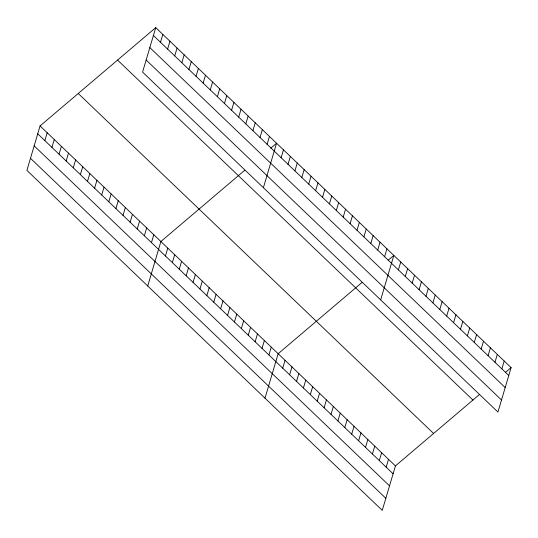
<?xml version="1.0" encoding="UTF-8"?>
<svg xmlns="http://www.w3.org/2000/svg" width="538" height="538" viewBox="0 0 538 538"><rect width="100%" height="100%" fill="white"/><g stroke="black" fill="none" stroke-linecap="round" stroke-linejoin="round"><path stroke-width="0.81" d="M155.738 27.633L142.57 72.092L497.932 412.068L511.1 367.609L155.738 27.633L40.068 125.932L26.9 170.391L382.262 510.367L395.43 465.908L479.291 394.643M44.842 140.6L47.176 132.731M51.951 147.405L54.284 139.53M59.059 154.204L61.393 146.329M66.167 161.003L68.501 153.128M73.276 167.802L75.602 159.927M80.377 174.601L82.711 166.726M87.486 181.4L89.819 173.525M94.594 188.199L96.927 180.324M101.702 194.998L104.036 187.13M108.811 201.797L111.144 193.929M160.512 42.307L162.846 34.432M115.919 208.596L118.246 200.728M167.621 49.106L169.954 41.231M123.027 215.395L125.354 207.527M174.729 55.905L177.063 48.03M130.129 222.194L132.462 214.326M181.837 62.704L184.164 54.829M137.237 229L139.571 221.125M188.939 69.503L191.272 61.635M144.345 235.799L146.679 227.924M196.047 76.302L198.381 68.434M151.454 242.598L153.787 234.723M203.156 83.101L205.489 75.233M147.721 285.981L160.889 241.522L244.75 170.257M210.264 89.9L212.597 82.032M165.455 255.994L167.789 248.126M217.372 96.706L219.706 88.831M172.355 262.598L174.689 254.723M224.481 103.504L226.807 95.629M179.255 269.195L181.588 261.32M231.582 110.303L233.916 102.428M186.155 275.792L188.488 267.924M238.69 117.102L241.024 109.227M193.055 282.396L195.381 274.521M245.799 123.901L248.132 116.026M199.948 288.993L202.281 281.118M252.907 130.7L255.241 122.825M206.848 295.591L209.181 287.722M260.015 137.499L262.349 129.624M213.747 302.195L216.081 294.32M267.124 144.298L269.451 136.423M220.647 308.792L222.974 300.917M263.391 187.681L276.559 143.229L270.836 148.091M227.54 315.389L229.874 307.521M281.125 157.701L283.459 149.826M234.44 321.993L236.774 314.118M288.025 164.298L290.359 156.423M241.34 328.59L243.674 320.715M294.925 170.896L297.258 163.027M248.24 335.187L250.567 327.319M301.825 177.5L304.152 169.625M255.133 341.791L257.467 333.916M308.718 184.097L311.051 176.222M262.033 348.389L264.366 340.514M315.618 190.694L317.951 182.826M268.933 354.986L271.266 347.118M322.518 197.298L324.851 189.423M264.992 398.174L278.159 353.715L362.02 282.45M329.417 203.895L331.744 196.02M282.726 368.187L285.059 360.312M336.311 210.493L338.644 202.624M289.626 374.784L291.959 366.916M343.21 217.096L345.544 209.221M296.525 381.388L298.859 373.513M350.11 223.694L352.444 215.819M303.425 387.985L305.752 380.117M357.01 230.291L359.337 222.423M310.318 394.589L312.652 386.714M363.903 236.895L366.237 229.02M317.218 401.187L319.552 393.312M370.803 243.492L373.137 235.617M324.118 407.784L326.452 399.916M377.703 250.089L380.036 242.221M331.018 414.388L333.345 406.513M384.603 256.693L386.93 248.818M337.911 420.985L340.245 413.11M380.662 299.874L393.829 255.422L388.106 260.284M344.811 427.582L347.145 419.714M398.396 269.894L400.729 262.019M351.711 434.186L354.044 426.311M405.296 276.492L407.629 268.617M358.611 440.783L360.937 432.908M412.195 283.089L414.522 275.221M365.504 447.381L367.837 439.512M419.089 289.693L421.422 281.818M372.404 453.985L374.737 446.11M425.988 296.29L428.322 288.415M379.303 460.582L381.637 452.707M432.888 302.887L435.222 295.019M386.203 467.179L388.53 459.311M439.788 309.491L442.115 301.616M446.681 316.088L449.015 308.213M453.581 322.686L455.915 314.817M460.481 329.29L462.815 321.415M467.381 335.887L469.708 328.012M474.274 342.484L476.607 334.616M481.174 349.088L483.507 341.213M488.074 355.685L490.407 347.81M494.973 362.282L497.3 354.414M501.867 368.886L504.2 361.011M505.377 372.478L511.1 367.609M153.404 35.508L508.766 375.484M149.826 47.579L505.189 387.555M146.148 60.021L501.51 399.996M117.566 60.074L472.929 400.05M78.239 93.491L433.601 433.473M40.068 125.932L395.43 465.908M37.734 133.801L393.096 473.783M34.163 145.879L389.525 485.854M30.478 158.313L385.84 498.296"/></g></svg>
